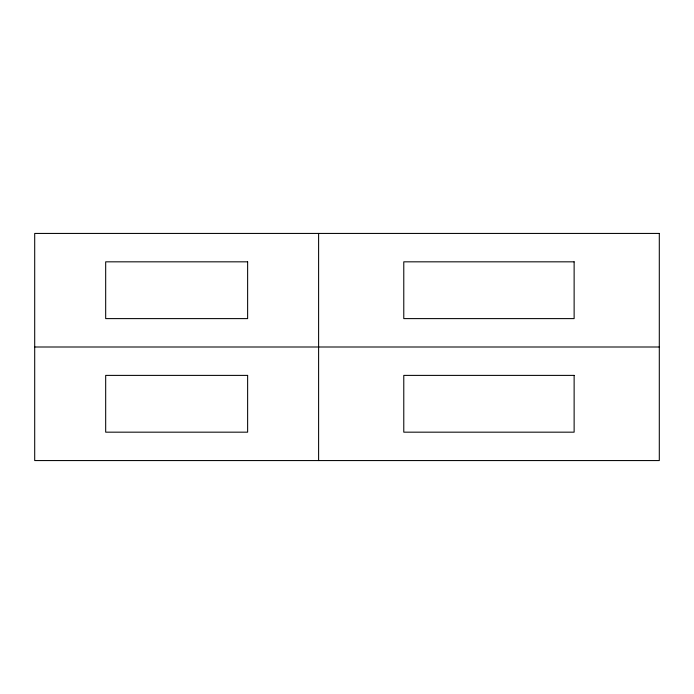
<?xml version="1.0" encoding="UTF-8"?>
<svg xmlns="http://www.w3.org/2000/svg" width="694" height="694" viewBox="0 0 694 694"><rect width="100%" height="100%" fill="white"/><g stroke="black" fill="none" stroke-linecap="round" stroke-linejoin="round"><path stroke-width="1.04" d="M34.7 347L659.3 347M318.607 233.436L318.607 460.564M659.3 233.436L34.7 233.436L34.7 460.564L659.3 460.564L659.3 233.436M247.628 261.829L105.679 261.829L105.679 318.607L247.628 318.607L247.628 261.829M574.129 261.829L403.778 261.829L403.778 318.607L574.129 318.607L574.129 261.829M247.628 375.393L105.679 375.393L105.679 432.171L247.628 432.171L247.628 375.393M574.129 375.393L403.778 375.393L403.778 432.171L574.129 432.171L574.129 375.393"/></g></svg>
